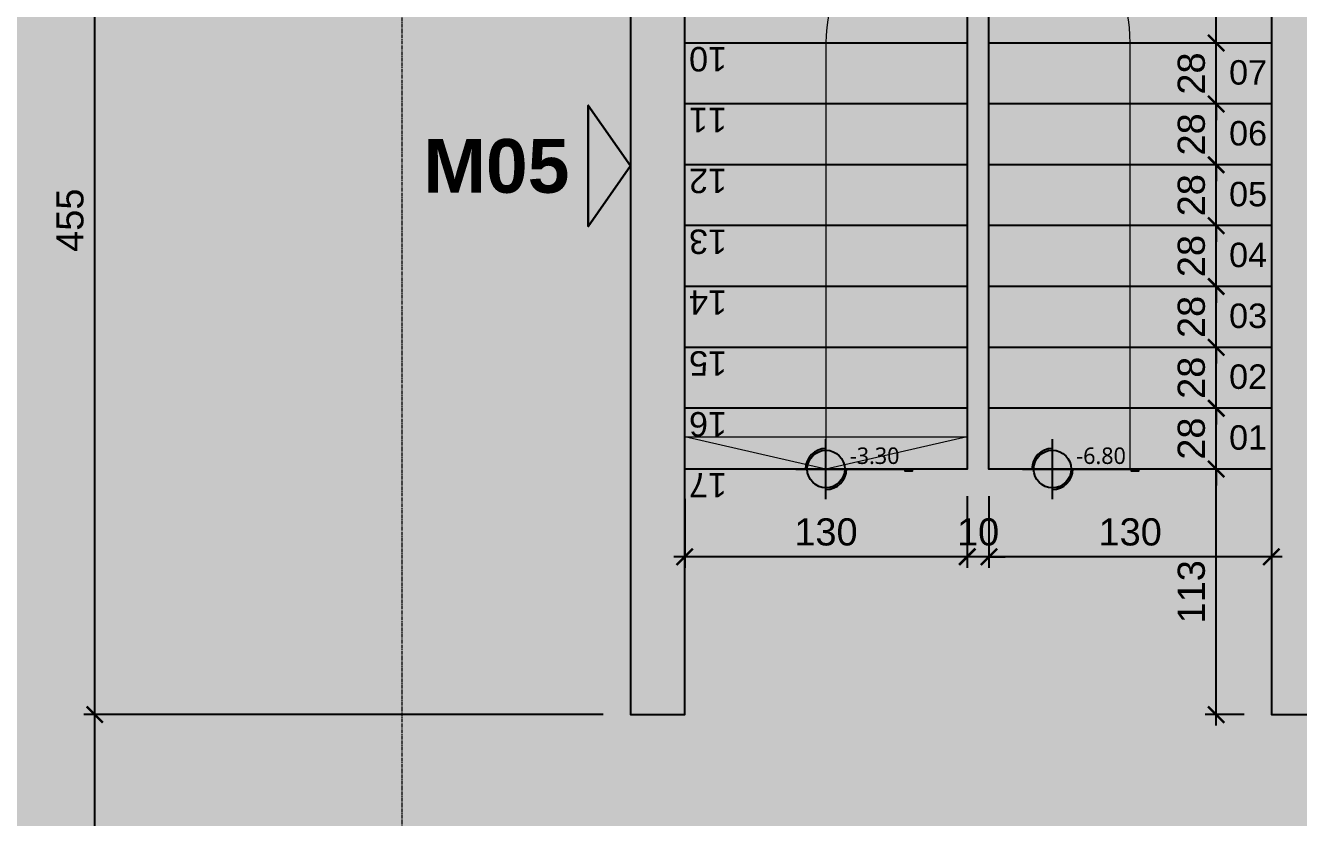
# Model space of a CAD drawing. Header units: inches. Extents: x 22 to 5410, y 6 to 6984.
# Drawn here: x 2711 to 3297, y 2515 to 2880 of the extents above; entities that cross this region are included whole.
import ezdxf
from ezdxf.enums import TextEntityAlignment as Align

# ---------------------------------------------------------------- set-up
doc = ezdxf.new("R2010")
doc.units = ezdxf.units.IN
doc.header["$MEASUREMENT"] = 0
doc.linetypes.add('AXES', pattern=[2, 1.25, -0.25, 0.25, -0.25])
doc.linetypes.add('CONTINU', pattern=[0])
doc.layers.add('ARCHITECTE', color=252, linetype='Continuous', lineweight=13)
doc.layers.add('BETON HACHURE', color=252, linetype='Continuous', lineweight=13)
for name, color, linetype in [('AXES', 10, 'AXES'), ('BETON COUPE', 3, 'CONTINU'), ('BETON TRAME', 254, 'Continuous'), ('BETON VU', 2, 'Continuous'), ('CARTOUCHE @ 1', 7, 'Continuous'), ('COTE 50ème', 1, 'Continuous'), ('ELEVATION', 150, 'Continuous'), ('TEXTE', 7, 'Continuous')]:
    doc.layers.add(name, color=color, linetype=linetype)
doc.layers.add('FOND DE FOUILLE', color=7, linetype='Continuous', true_color=0xfff3e5)
doc.styles.add('BRMNAMES', font='swisseb.ttf', dxfattribs={"height": 20})
doc.styles.add('FA_Trebuchet 2.2 mm (cursiva-b.a)', font='trebucit.ttf', dxfattribs={"height": 2.2})
doc.styles.add('RS_TEXT_1.50', font='arial.ttf', dxfattribs={"height": 12.5})
doc.styles.add('RS_TXT_50', font='arial.ttf', dxfattribs={"height": 12.5})
doc.dimstyles.new('RS_50CM_LINEAIRE', dxfattribs={"dimscale": 5, "dimtxt": 12.5, "dimasz": 1.5, "dimexe": 1, "dimexo": 2.5, "dimgap": 1, "dimtad": 1, "dimdec": 1, "dimrnd": 0.5, "dimdsep": 46, "dimtxsty": 'RS_TXT_50', "dimblk1": 'ARCHTICK', "dimblk2": 'ARCHTICK', "dimsah": 1, "dimcen": 2.5, "dimdle": 1, "dimclrt": 4, "dimadec": 0, "dimazin": 2, "dimtfac": 1, "dimtdec": 1, "dimtix": 1, "dimtmove": 2, "dimatfit": 3, "dimfxl": 1, "dimtolj": 1, "dimtzin": 0, "dimarcsym": 0})

# ---------------------------------------------------------------- blocks, each defined once
blk = doc.blocks.new('ELEVATION _2')
blk.add_hatch(color=0).paths.add_polyline_path([(1.218, -0.851), (0, 0), (-1.218, -0.851)])
at = {"color": 0, "lineweight": 30}
blk.add_lwpolyline([(0, 0), (1.218, -0.851), (-1.218, -0.851), (0, 0)], dxfattribs=at)
at = {"color": 0, "style": 'BRMNAMES'}
blk.add_attdef('ELEVATION_TEXTE', text='', height=1.076, rotation=90, dxfattribs=at).set_placement((0, -1.251), align=Align.MIDDLE_RIGHT)
blk = doc.blocks.new('_ArchTick')
at = {"color": 0, "linetype": 'ByBlock', "const_width": 0.15}
blk.add_lwpolyline([(-0.5, -0.5), (0.5, 0.5)], dxfattribs=at)
blk = doc.blocks.new('*D675')
at = {"layer": 'COTE 50ème', "color": 0, "lineweight": -2, "transparency": 16777216}
for p, q in [((2742.65, 2322.63), (2742.65, 2567.63)), ((2976.71, 2562.63), (2737.65, 2562.63)), ((2871.71, 2327.63), (2737.65, 2327.63))]:
    blk.add_line(p, q, dxfattribs=at)
at = {"layer": 'Defpoints', "color": 0, "transparency": 16777216}
for p in [(2742.65, 2562.63), (2989.21, 2562.63), (2884.21, 2327.63)]:
    blk.add_point(p, dxfattribs=at)
at = {"layer": 'COTE 50ème', "color": 0, "lineweight": -2, "transparency": 16777216, "xscale": 7.5, "yscale": 7.5, "zscale": 7.5}
for p, rotation in [((2742.65, 2562.63), 90), ((2742.65, 2327.63), 270)]:
    blk.add_blockref('_ArchTick', p, dxfattribs=dict(at, rotation=rotation))
at = {"layer": 'COTE 50ème', "color": 4, "transparency": 16777216, "insert": (2731.26, 2445.13), "char_height": 12.5, "attachment_point": 5, "rotation": 90, "style": 'RS_TXT_50'}
blk.add_mtext('\\A1;235', dxfattribs=at)
blk = doc.blocks.new('*D676')
at = {"layer": 'COTE 50ème', "color": 0, "lineweight": -2, "transparency": 16777216}
for p, q in [((2851.71, 3017.63), (2737.65, 3017.63)), ((2742.65, 2557.63), (2742.65, 3022.63)), ((2976.71, 2562.63), (2737.65, 2562.63))]:
    blk.add_line(p, q, dxfattribs=at)
at = {"layer": 'Defpoints', "color": 0, "transparency": 16777216}
for p in [(2742.65, 3017.63), (2864.21, 3017.63), (2989.21, 2562.63)]:
    blk.add_point(p, dxfattribs=at)
at = {"layer": 'COTE 50ème', "color": 0, "lineweight": -2, "transparency": 16777216, "xscale": 7.5, "yscale": 7.5, "zscale": 7.5}
for p, rotation in [((2742.65, 3017.63), 90), ((2742.65, 2562.63), 270)]:
    blk.add_blockref('_ArchTick', p, dxfattribs=dict(at, rotation=rotation))
at = {"layer": 'COTE 50ème', "color": 4, "transparency": 16777216, "insert": (2731.29, 2790.13), "char_height": 12.5, "attachment_point": 5, "rotation": 90, "style": 'RS_TXT_50'}
blk.add_mtext('\\A1;455', dxfattribs=at)
blk = doc.blocks.new('*D715')
at = {"layer": 'COTE 50ème', "color": 0, "lineweight": -2, "transparency": 16777216}
for p, q in [((3258.8, 2557.63), (3258.8, 2680.63)), ((3271.71, 2675.63), (3253.8, 2675.63)), ((3271.71, 2562.63), (3253.8, 2562.63))]:
    blk.add_line(p, q, dxfattribs=at)
at = {"layer": 'Defpoints', "color": 0, "transparency": 16777216}
for p in [(3258.8, 2675.63), (3284.21, 2675.63), (3284.21, 2562.63)]:
    blk.add_point(p, dxfattribs=at)
at = {"layer": 'COTE 50ème', "color": 0, "lineweight": -2, "transparency": 16777216, "xscale": 7.5, "yscale": 7.5, "zscale": 7.5}
for p, rotation in [((3258.8, 2675.63), 90), ((3258.8, 2562.63), 270)]:
    blk.add_blockref('_ArchTick', p, dxfattribs=dict(at, rotation=rotation))
at = {"layer": 'COTE 50ème', "color": 4, "transparency": 16777216, "insert": (3247.42, 2619.13), "char_height": 12.5, "attachment_point": 5, "rotation": 90, "style": 'RS_TXT_50'}
blk.add_mtext('\\A1;113', dxfattribs=at)
blk = doc.blocks.new('*D716')
at = {"layer": 'COTE 50ème', "color": 0, "lineweight": -2, "transparency": 16777216}
for p, q in [((3258.8, 2703.63), (3258.8, 2711.13)), ((3271.71, 2703.63), (3253.8, 2703.63)), ((3258.8, 2675.63), (3258.8, 2703.63)), ((3271.71, 2675.63), (3253.8, 2675.63)), ((3258.8, 2675.63), (3258.8, 2668.13))]:
    blk.add_line(p, q, dxfattribs=at)
at = {"layer": 'Defpoints', "color": 0, "transparency": 16777216}
for p in [(3258.8, 2703.63), (3284.21, 2703.63), (3284.21, 2675.63)]:
    blk.add_point(p, dxfattribs=at)
at = {"layer": 'COTE 50ème', "color": 0, "lineweight": -2, "transparency": 16777216, "xscale": 7.5, "yscale": 7.5, "zscale": 7.5}
for p, rotation in [((3258.8, 2703.63), 270), ((3258.8, 2675.63), 90)]:
    blk.add_blockref('_ArchTick', p, dxfattribs=dict(at, rotation=rotation))
at = {"layer": 'COTE 50ème', "color": 4, "transparency": 16777216, "insert": (3247.42, 2689.63), "char_height": 12.5, "attachment_point": 5, "rotation": 90, "style": 'RS_TXT_50'}
blk.add_mtext('\\A1;28', dxfattribs=at)
blk = doc.blocks.new('*D717')
at = {"layer": 'COTE 50ème', "color": 0, "lineweight": -2, "transparency": 16777216}
for p, q in [((3258.8, 2731.63), (3258.8, 2739.13)), ((3271.71, 2731.63), (3253.8, 2731.63)), ((3258.8, 2703.63), (3258.8, 2731.63)), ((3271.71, 2703.63), (3253.8, 2703.63)), ((3258.8, 2703.63), (3258.8, 2696.13))]:
    blk.add_line(p, q, dxfattribs=at)
at = {"layer": 'Defpoints', "color": 0, "transparency": 16777216}
for p in [(3258.8, 2731.63), (3284.21, 2731.63), (3284.21, 2703.63)]:
    blk.add_point(p, dxfattribs=at)
at = {"layer": 'COTE 50ème', "color": 0, "lineweight": -2, "transparency": 16777216, "xscale": 7.5, "yscale": 7.5, "zscale": 7.5}
for p, rotation in [((3258.8, 2731.63), 270), ((3258.8, 2703.63), 90)]:
    blk.add_blockref('_ArchTick', p, dxfattribs=dict(at, rotation=rotation))
at = {"layer": 'COTE 50ème', "color": 4, "transparency": 16777216, "insert": (3247.42, 2717.63), "char_height": 12.5, "attachment_point": 5, "rotation": 90, "style": 'RS_TXT_50'}
blk.add_mtext('\\A1;28', dxfattribs=at)
blk = doc.blocks.new('*D718')
at = {"layer": 'COTE 50ème', "color": 0, "lineweight": -2, "transparency": 16777216}
for p, q in [((3258.8, 2759.63), (3258.8, 2767.13)), ((3271.71, 2759.63), (3253.8, 2759.63)), ((3258.8, 2731.63), (3258.8, 2759.63)), ((3271.71, 2731.63), (3253.8, 2731.63)), ((3258.8, 2731.63), (3258.8, 2724.13))]:
    blk.add_line(p, q, dxfattribs=at)
at = {"layer": 'Defpoints', "color": 0, "transparency": 16777216}
for p in [(3258.8, 2759.63), (3284.21, 2759.63), (3284.21, 2731.63)]:
    blk.add_point(p, dxfattribs=at)
at = {"layer": 'COTE 50ème', "color": 0, "lineweight": -2, "transparency": 16777216, "xscale": 7.5, "yscale": 7.5, "zscale": 7.5}
for p, rotation in [((3258.8, 2759.63), 270), ((3258.8, 2731.63), 90)]:
    blk.add_blockref('_ArchTick', p, dxfattribs=dict(at, rotation=rotation))
at = {"layer": 'COTE 50ème', "color": 4, "transparency": 16777216, "insert": (3247.42, 2745.63), "char_height": 12.5, "attachment_point": 5, "rotation": 90, "style": 'RS_TXT_50'}
blk.add_mtext('\\A1;28', dxfattribs=at)
blk = doc.blocks.new('*D719')
at = {"layer": 'COTE 50ème', "color": 0, "lineweight": -2, "transparency": 16777216}
for p, q in [((3258.8, 2787.63), (3258.8, 2795.13)), ((3271.71, 2787.63), (3253.8, 2787.63)), ((3258.8, 2759.63), (3258.8, 2787.63)), ((3271.71, 2759.63), (3253.8, 2759.63)), ((3258.8, 2759.63), (3258.8, 2752.13))]:
    blk.add_line(p, q, dxfattribs=at)
at = {"layer": 'Defpoints', "color": 0, "transparency": 16777216}
for p in [(3258.8, 2787.63), (3284.21, 2787.63), (3284.21, 2759.63)]:
    blk.add_point(p, dxfattribs=at)
at = {"layer": 'COTE 50ème', "color": 0, "lineweight": -2, "transparency": 16777216, "xscale": 7.5, "yscale": 7.5, "zscale": 7.5}
for p, rotation in [((3258.8, 2787.63), 270), ((3258.8, 2759.63), 90)]:
    blk.add_blockref('_ArchTick', p, dxfattribs=dict(at, rotation=rotation))
at = {"layer": 'COTE 50ème', "color": 4, "transparency": 16777216, "insert": (3247.42, 2773.63), "char_height": 12.5, "attachment_point": 5, "rotation": 90, "style": 'RS_TXT_50'}
blk.add_mtext('\\A1;28', dxfattribs=at)
blk = doc.blocks.new('*D720')
at = {"layer": 'COTE 50ème', "color": 0, "lineweight": -2, "transparency": 16777216}
for p, q in [((3258.8, 2815.63), (3258.8, 2823.13)), ((3271.71, 2815.63), (3253.8, 2815.63)), ((3258.8, 2787.63), (3258.8, 2815.63)), ((3271.71, 2787.63), (3253.8, 2787.63)), ((3258.8, 2787.63), (3258.8, 2780.13))]:
    blk.add_line(p, q, dxfattribs=at)
at = {"layer": 'Defpoints', "color": 0, "transparency": 16777216}
for p in [(3258.8, 2815.63), (3284.21, 2815.63), (3284.21, 2787.63)]:
    blk.add_point(p, dxfattribs=at)
at = {"layer": 'COTE 50ème', "color": 0, "lineweight": -2, "transparency": 16777216, "xscale": 7.5, "yscale": 7.5, "zscale": 7.5}
for p, rotation in [((3258.8, 2815.63), 270), ((3258.8, 2787.63), 90)]:
    blk.add_blockref('_ArchTick', p, dxfattribs=dict(at, rotation=rotation))
at = {"layer": 'COTE 50ème', "color": 4, "transparency": 16777216, "insert": (3247.42, 2801.63), "char_height": 12.5, "attachment_point": 5, "rotation": 90, "style": 'RS_TXT_50'}
blk.add_mtext('\\A1;28', dxfattribs=at)
blk = doc.blocks.new('*D721')
at = {"layer": 'COTE 50ème', "color": 0, "lineweight": -2, "transparency": 16777216}
for p, q in [((3258.8, 2843.63), (3258.8, 2851.13)), ((3271.71, 2843.63), (3253.8, 2843.63)), ((3258.8, 2815.63), (3258.8, 2843.63)), ((3271.71, 2815.63), (3253.8, 2815.63)), ((3258.8, 2815.63), (3258.8, 2808.13))]:
    blk.add_line(p, q, dxfattribs=at)
at = {"layer": 'Defpoints', "color": 0, "transparency": 16777216}
for p in [(3258.8, 2843.63), (3284.21, 2843.63), (3284.21, 2815.63)]:
    blk.add_point(p, dxfattribs=at)
at = {"layer": 'COTE 50ème', "color": 0, "lineweight": -2, "transparency": 16777216, "xscale": 7.5, "yscale": 7.5, "zscale": 7.5}
for p, rotation in [((3258.8, 2843.63), 270), ((3258.8, 2815.63), 90)]:
    blk.add_blockref('_ArchTick', p, dxfattribs=dict(at, rotation=rotation))
at = {"layer": 'COTE 50ème', "color": 4, "transparency": 16777216, "insert": (3247.42, 2829.63), "char_height": 12.5, "attachment_point": 5, "rotation": 90, "style": 'RS_TXT_50'}
blk.add_mtext('\\A1;28', dxfattribs=at)
blk = doc.blocks.new('*D722')
at = {"layer": 'COTE 50ème', "color": 0, "lineweight": -2, "transparency": 16777216}
for p, q in [((3258.8, 2871.63), (3258.8, 2879.13)), ((3271.71, 2871.63), (3253.8, 2871.63)), ((3258.8, 2843.63), (3258.8, 2871.63)), ((3271.71, 2843.63), (3253.8, 2843.63)), ((3258.8, 2843.63), (3258.8, 2836.13))]:
    blk.add_line(p, q, dxfattribs=at)
at = {"layer": 'Defpoints', "color": 0, "transparency": 16777216}
for p in [(3258.8, 2871.63), (3284.21, 2871.63), (3284.21, 2843.63)]:
    blk.add_point(p, dxfattribs=at)
at = {"layer": 'COTE 50ème', "color": 0, "lineweight": -2, "transparency": 16777216, "xscale": 7.5, "yscale": 7.5, "zscale": 7.5}
for p, rotation in [((3258.8, 2871.63), 270), ((3258.8, 2843.63), 90)]:
    blk.add_blockref('_ArchTick', p, dxfattribs=dict(at, rotation=rotation))
at = {"layer": 'COTE 50ème', "color": 4, "transparency": 16777216, "insert": (3247.42, 2857.63), "char_height": 12.5, "attachment_point": 5, "rotation": 90, "style": 'RS_TXT_50'}
blk.add_mtext('\\A1;28', dxfattribs=at)
blk = doc.blocks.new('*D723')
at = {"layer": 'COTE 50ème', "color": 0, "lineweight": -2, "transparency": 16777216}
for p, q in [((3271.71, 3017.63), (3253.8, 3017.63)), ((3258.8, 2866.63), (3258.8, 3022.63)), ((3271.71, 2871.63), (3253.8, 2871.63))]:
    blk.add_line(p, q, dxfattribs=at)
at = {"layer": 'Defpoints', "color": 0, "transparency": 16777216}
for p in [(3258.8, 3017.63), (3284.21, 3017.63), (3284.21, 2871.63)]:
    blk.add_point(p, dxfattribs=at)
at = {"layer": 'COTE 50ème', "color": 0, "lineweight": -2, "transparency": 16777216, "xscale": 7.5, "yscale": 7.5, "zscale": 7.5}
for p, rotation in [((3258.8, 3017.63), 90), ((3258.8, 2871.63), 270)]:
    blk.add_blockref('_ArchTick', p, dxfattribs=dict(at, rotation=rotation))
at = {"layer": 'COTE 50ème', "color": 4, "transparency": 16777216, "insert": (3247.42, 2944.63), "char_height": 12.5, "attachment_point": 5, "rotation": 90, "style": 'RS_TXT_50'}
blk.add_mtext('\\A1;146', dxfattribs=at)
blk = doc.blocks.new('*D725')
at = {"layer": 'COTE 50ème', "color": 0, "lineweight": -2, "transparency": 16777216}
for p, q in [((3154.21, 2663.13), (3154.21, 2630.24)), ((3284.21, 2663.13), (3284.21, 2630.24)), ((3289.21, 2635.24), (3149.21, 2635.24))]:
    blk.add_line(p, q, dxfattribs=at)
at = {"layer": 'Defpoints', "color": 0, "transparency": 16777216}
for p in [(3154.21, 2675.63), (3284.21, 2675.63), (3154.21, 2635.24)]:
    blk.add_point(p, dxfattribs=at)
at = {"layer": 'COTE 50ème', "color": 0, "lineweight": -2, "transparency": 16777216, "xscale": 7.5, "yscale": 7.5, "zscale": 7.5, "rotation": 180}
blk.add_blockref('_ArchTick', (3154.21, 2635.24), dxfattribs=at)
at = {"layer": 'COTE 50ème', "color": 0, "lineweight": -2, "transparency": 16777216, "xscale": 7.5, "yscale": 7.5, "zscale": 7.5}
blk.add_blockref('_ArchTick', (3284.21, 2635.24), dxfattribs=at)
at = {"layer": 'COTE 50ème', "color": 4, "transparency": 16777216, "insert": (3219.21, 2646.62), "char_height": 12.5, "attachment_point": 5, "style": 'RS_TXT_50'}
blk.add_mtext('\\A1;130', dxfattribs=at)
blk = doc.blocks.new('*D726')
at = {"layer": 'COTE 50ème', "color": 0, "lineweight": -2, "transparency": 16777216}
for p, q in [((3144.21, 2663.13), (3144.21, 2630.24)), ((3154.21, 2663.13), (3154.21, 2630.24)), ((3144.21, 2635.24), (3136.71, 2635.24)), ((3154.21, 2635.24), (3144.21, 2635.24)), ((3154.21, 2635.24), (3161.71, 2635.24))]:
    blk.add_line(p, q, dxfattribs=at)
at = {"layer": 'Defpoints', "color": 0, "transparency": 16777216}
for p in [(3144.21, 2675.63), (3154.21, 2675.63), (3144.21, 2635.24)]:
    blk.add_point(p, dxfattribs=at)
at = {"layer": 'COTE 50ème', "color": 0, "lineweight": -2, "transparency": 16777216, "xscale": 7.5, "yscale": 7.5, "zscale": 7.5}
blk.add_blockref('_ArchTick', (3144.21, 2635.24), dxfattribs=at)
at = {"layer": 'COTE 50ème', "color": 0, "lineweight": -2, "transparency": 16777216, "xscale": 7.5, "yscale": 7.5, "zscale": 7.5, "rotation": 180}
blk.add_blockref('_ArchTick', (3154.21, 2635.24), dxfattribs=at)
at = {"layer": 'COTE 50ème', "color": 4, "transparency": 16777216, "insert": (3149.21, 2646.62), "char_height": 12.5, "attachment_point": 5, "style": 'RS_TXT_50'}
blk.add_mtext('\\A1;10', dxfattribs=at)
blk = doc.blocks.new('*D727')
at = {"layer": 'COTE 50ème', "color": 0, "lineweight": -2, "transparency": 16777216}
for p, q in [((3014.21, 2661.96), (3014.21, 2630.24)), ((3144.21, 2663.13), (3144.21, 2630.24)), ((3149.21, 2635.24), (3009.21, 2635.24))]:
    blk.add_line(p, q, dxfattribs=at)
at = {"layer": 'Defpoints', "color": 0, "transparency": 16777216}
for p in [(3014.21, 2674.46), (3144.21, 2675.63), (3014.21, 2635.24)]:
    blk.add_point(p, dxfattribs=at)
at = {"layer": 'COTE 50ème', "color": 0, "lineweight": -2, "transparency": 16777216, "xscale": 7.5, "yscale": 7.5, "zscale": 7.5, "rotation": 180}
blk.add_blockref('_ArchTick', (3014.21, 2635.24), dxfattribs=at)
at = {"layer": 'COTE 50ème', "color": 0, "lineweight": -2, "transparency": 16777216, "xscale": 7.5, "yscale": 7.5, "zscale": 7.5}
blk.add_blockref('_ArchTick', (3144.21, 2635.24), dxfattribs=at)
at = {"layer": 'COTE 50ème', "color": 4, "transparency": 16777216, "insert": (3079.21, 2646.62), "char_height": 12.5, "attachment_point": 5, "style": 'RS_TXT_50'}
blk.add_mtext('\\A1;130', dxfattribs=at)
blk = doc.blocks.new('Cota de Nivel (planta)')
h = blk.add_hatch(color=256)
h.dxf.hatch_style = 1
h.paths.add_polyline_path([(2.5, 0, 0.4142136), (0, 2.5), (0, 0)])
h.paths.add_polyline_path([(-2.5, 0, 0.4142136), (0, -2.5), (0, 0)])
h = blk.add_hatch(color=256)
h.dxf.hatch_style = 1
h.paths.add_polyline_path([(10.5, 0), (10.5, -0.25), (11.5, -0.25), (11.5, 0)])
for p, q in [((0, -4), (0, 4)), ((-4, 0), (11.5, 0))]:
    blk.add_line(p, q)
blk.add_lwpolyline([(11.5, 0), (10.5, 0), (10.5, -0.25), (11.5, -0.25)], close=True)
blk.add_circle((0, 0), 2.5)
for start, end in [(90, 180), (270, 0)]:
    blk.add_arc((0, 0), 2.725, start, end)
at = {"style": 'FA_Trebuchet 2.2 mm (cursiva-b.a)', "flags": 8}
blk.add_attdef('NIVEL', text='', height=2.2, dxfattribs=at).set_placement((3.175, 1.775), align=Align.MIDDLE_LEFT)

msp = doc.modelspace()

# ---------------------------------------------------------------- hatches: boundary and pattern name
at = {"layer": 'BETON HACHURE', "transparency": 33554585}
h = msp.add_hatch(dxfattribs=at)
h.set_pattern_fill('ANSI37', color=256, scale=50, angle=270, style=0)
h.set_pattern_definition([(315, (-53197.0064, 74780.388), (4.4194174, 4.4194174), []), (45, (-53197.0064, 74780.388), (-4.4194174, 4.4194174), [])])
h.paths.add_polyline_path([(2299.21, 3277.78), (2324.21, 3277.78), (2324.21, 2952.78), (2299.21, 2952.78)], flags=0)
h.paths.add_polyline_path([(2299.21, 3277.78), (2324.21, 3277.78), (2324.21, 2952.78), (2299.21, 2952.78)], flags=0)
h.paths.add_polyline_path([(4479.2, 3137.63), (4479.21, 3087.63), (4559.21, 3087.63), (4559.2, 3137.63)], flags=0)
h.paths.add_polyline_path([(4099.2, 3137.63), (4099.2, 3087.63), (4179.2, 3087.63), (4179.2, 3137.63)], flags=0)
edge = h.paths.add_edge_path(flags=0)
edge.add_arc((4139.2, 4452.63), 40, 0, 360)
edge = h.paths.add_edge_path(flags=0)
edge.add_arc((4139.2, 5127.63), 40, 0, 360)
edge = h.paths.add_edge_path(flags=0)
edge.add_arc((4139.2, 3852.63), 40, 0, 360)
h.paths.add_polyline_path([(4984.21, 5597.77), (795.36, 5597.78), (406.07, 861.07), (4984.21, 411.49)])
edge = h.paths.add_edge_path(flags=0)
edge.add_arc((4139.2, 3852.63), 40, 0, 360)
h.paths.add_polyline_path([(2924.21, 5572.78), (2924.21, 5152.63), (2949.21, 5152.63), (2949.21, 5572.78), (4519.21, 5572.78), (4519.2, 5102.63), (4559.21, 5102.63), (4559.21, 5572.78), (4959.21, 5572.77), (4959.21, 3842.63), (4559.21, 3842.63), (4559.21, 4477.63), (4519.2, 4477.63), (4519.2, 3812.63), (4959.21, 3812.63), (4959.21, 3067.63), (4519.2, 3067.63), (4519.2, 1677.63), (4559.21, 1677.63), (4559.21, 3037.63), (4959.21, 3037.63), (4959.21, 439.06), (4186.71, 514.92), (4186.71, 1002.63), (4161.71, 1002.63), (4161.71, 517.38), (2856.71, 645.53), (2856.71, 1002.63), (2831.71, 1002.63), (2831.71, 647.99), (1644.21, 764.6), (1644.21, 1002.63), (1594.21, 1002.63), (1594.21, 769.51), (433, 883.55), (504.35, 1751.63), (814.21, 1751.63), (814.21, 1801.63), (508.46, 1801.63), (608.4, 3017.63), (814.21, 3017.63), (814.21, 3067.63), (612.5, 3067.63), (614.35, 3087.63), (814.21, 3087.63), (814.21, 3137.63), (618.26, 3137.63), (674.97, 3827.63), (814.21, 3827.63), (814.21, 3877.63), (679.07, 3877.63), (724.28, 4427.63), (814.21, 4427.63), (814.21, 4477.63), (728.39, 4477.63), (818.39, 5572.78), (1596.71, 5572.78), (1596.71, 5152.63), (1621.71, 5152.63), (1621.71, 5572.78)], flags=16)
h.paths.add_polyline_path([(4099.2, 3892.63), (4099.2, 3812.63), (4179.2, 3812.63), (4179.2, 3892.63)], flags=0)
at = {"layer": 'BETON TRAME', "transparency": 33554559}
h = msp.add_hatch(color=256, dxfattribs=at)
h.dxf.hatch_style = 1
h.paths.add_polyline_path([(3379.21, 2327.63), (3414.21, 2327.63), (3414.21, 1677.63), (3379.21, 1677.63), (3379.21, 1852.63), (2919.21, 1852.63), (2919.21, 1677.63), (2884.21, 1677.63), (2884.21, 2327.63), (2919.21, 2327.63), (2919.21, 1892.63), (3129.21, 1892.63), (3129.21, 2222.63), (3169.21, 2222.63), (3169.21, 1892.63), (3379.21, 1892.63)])
h.paths.add_polyline_path([(4249.21, 1002.63), (4249.21, 1052.63), (4099.21, 1052.63), (4099.21, 1002.63)])
h.paths.add_polyline_path([(3529.21, 1002.63), (3529.21, 1052.63), (3379.21, 1052.63), (3379.21, 1002.63)])
h.paths.add_polyline_path([(2919.21, 1002.63), (2919.21, 1052.63), (2769.21, 1052.63), (2769.21, 1002.63)])
h.paths.add_polyline_path([(2199.21, 1002.63), (2199.21, 1052.63), (2049.21, 1052.63), (2049.21, 1002.63)])
h.paths.add_polyline_path([(2199.21, 1677.63), (2199.21, 1727.63), (2049.21, 1727.63), (2049.21, 1677.63)])
h.paths.add_polyline_path([(4249.21, 1677.63), (4249.21, 1727.63), (4099.21, 1727.63), (4099.21, 1677.63)])
h.paths.add_polyline_path([(4249.21, 2277.63), (4249.21, 2327.63), (4099.21, 2327.63), (4099.21, 2277.63)])
h.paths.add_polyline_path([(2199.21, 2277.63), (2199.21, 2327.63), (2049.21, 2327.63), (2049.21, 2277.63)])
h.paths.add_polyline_path([(2199.21, 3017.63), (2199.21, 3067.63), (2049.21, 3067.63), (2049.21, 3017.63)])
h.paths.add_polyline_path([(4099.21, 3067.63), (4099.21, 3017.63), (4249.21, 3017.63), (4249.21, 3067.63)])
h.paths.add_polyline_path([(3434.21, 3017.63), (3434.21, 3067.63), (3309.21, 3067.63), (3309.21, 3017.63)])
h.paths.add_polyline_path([(2989.21, 3017.63), (2989.21, 3067.63), (2864.21, 3067.63), (2864.21, 3017.63)])
h.paths.add_polyline_path([(3014.21, 3067.63), (2989.21, 3067.63), (2989.21, 2562.63), (3014.21, 2562.63)])
h.paths.add_polyline_path([(3309.21, 3067.63), (3284.21, 3067.63), (3284.21, 2562.63), (3309.21, 2562.63)])
at = {"layer": 'FOND DE FOUILLE', "true_color": 0xfff4eb, "transparency": 33554508}
h = msp.add_hatch(color=7, dxfattribs=at)
h.dxf.hatch_style = 1
h.paths.add_polyline_path([(1859.21, 812.63), (4439.21, 812.63), (4439.21, 3257.63), (3204.21, 3257.63), (3204.21, 5342.63), (774.39, 5342.63), (573.45, 2897.63), (1859.21, 2897.63)])

# ---------------------------------------------------------------- linework, layer by layer
at = {"layer": 'ARCHITECTE'}
msp.add_lwpolyline([(3219.21, 2675.63), (3219.21, 2871.63, 1), (3079.21, 2871.63), (3079.21, 2675.63), (3014.21, 2690.42), (3144.21, 2690.42), (3079.21, 2675.63)], format="xyb", dxfattribs=at)
at = {"layer": 'AXES', "lineweight": 5, "ltscale": 1.3}
msp.add_line((2884.21, 112.63), (2884.21, 3204.22), dxfattribs=at)
at = {"layer": 'BETON COUPE'}
for points in [[(3014.21, 3067.63), (2989.21, 3067.63), (2989.21, 2562.63), (3014.21, 2562.63)], [(3309.21, 3067.63), (3284.21, 3067.63), (3284.21, 2562.63), (3309.21, 2562.63)]]:
    msp.add_lwpolyline(points, close=True, dxfattribs=at)
at = {"layer": 'BETON VU'}
msp.add_lwpolyline([(3284.21, 2675.63), (3154.21, 2675.63), (3154.21, 2887.63), (3144.21, 2887.63), (3144.21, 2675.63), (3014.21, 2675.63), (3014.21, 3017.63), (3284.21, 3017.63)], close=True, dxfattribs=at)
for points in [[(3144.21, 2871.63), (3014.21, 2871.63)], [(3284.21, 2871.63), (3154.21, 2871.63)], [(3144.21, 2843.63), (3014.21, 2843.63)], [(3284.21, 2843.63), (3154.21, 2843.63)], [(3144.21, 2815.63), (3014.21, 2815.63)], [(3284.21, 2815.63), (3154.21, 2815.63)], [(3144.21, 2787.63), (3014.21, 2787.63)], [(3284.21, 2787.63), (3154.21, 2787.63)], [(3144.21, 2759.63), (3014.21, 2759.63)], [(3284.21, 2759.63), (3154.21, 2759.63)], [(3144.21, 2731.63), (3014.21, 2731.63)], [(3284.21, 2731.63), (3154.21, 2731.63)], [(3144.21, 2703.63), (3014.21, 2703.63)], [(3284.21, 2703.63), (3154.21, 2703.63)]]:
    msp.add_lwpolyline(points, dxfattribs=at)

# ---------------------------------------------------------------- block references
at = {"layer": 'CARTOUCHE @ 1'}
ref = msp.add_blockref('Cota de Nivel (planta)', (3079.21, 2675.63), dxfattribs=dict(at, xscale=3.456, yscale=3.456, zscale=3.456))
ref.add_attrib('NIVEL', '-3.30', dxfattribs={"layer": '0', "color": 240, "height": 7.603, "style": 'FA_Trebuchet 2.2 mm (cursiva-b.a)'}).set_placement((3090.18, 2681.77), align=Align.MIDDLE_LEFT)
ref = msp.add_blockref('Cota de Nivel (planta)', (3183.42, 2675.63), dxfattribs=dict(at, xscale=3.456, yscale=3.456, zscale=3.456))
ref.add_attrib('NIVEL', '-6.80', dxfattribs={"layer": '0', "color": 240, "height": 7.603, "style": 'FA_Trebuchet 2.2 mm (cursiva-b.a)'}).set_placement((3194.4, 2681.77), align=Align.MIDDLE_LEFT)
at = {"layer": 'ELEVATION'}
ref = msp.add_blockref('ELEVATION _2', (2989.21, 2815.13), dxfattribs=dict(at, xscale=22.86, yscale=22.86, zscale=22.86, rotation=270))
ref.add_attrib('ELEVATION_TEXTE', 'M05', dxfattribs={"layer": '0', "color": 0, "height": 24.75, "style": 'BRMNAMES'}).set_placement((2961.14, 2815.13), align=Align.MIDDLE_RIGHT)

# ---------------------------------------------------------------- texts
at = {"layer": 'TEXTE', "char_height": 11.25, "width": 4.092726157978177e-13, "attachment_point": 1, "rotation": 180, "style": 'RS_TEXT_1.50'}
for s, insert in [('10', (3033.67, 2858.61)), ('11', (3033.67, 2830.61)), ('12', (3033.67, 2802.61)), ('13', (3033.67, 2774.61)), ('14', (3033.67, 2746.61)), ('15', (3033.67, 2718.61)), ('16', (3033.67, 2690.61)), ('17', (3033.67, 2662.61))]:
    msp.add_mtext(s, dxfattribs=dict(at, insert=insert))
at = {"layer": 'TEXTE', "char_height": 11.25, "width": 4.092726157978177e-13, "attachment_point": 1, "style": 'RS_TEXT_1.50'}
for s, insert in [('07', (3264.74, 2863.78)), ('06', (3264.74, 2835.78)), ('05', (3264.74, 2807.78)), ('04', (3264.74, 2779.78)), ('03', (3264.74, 2751.78)), ('02', (3264.74, 2723.78)), ('01', (3264.74, 2695.78))]:
    msp.add_mtext(s, dxfattribs=dict(at, insert=insert))

# ---------------------------------------------------------------- dimensions: what is measured, and where the dimension line sits
at = {"layer": 'COTE 50ème'}
for base, p1, p2, picture, middle in [((2742.65, 3017.63), (2989.21, 2562.63), (2864.21, 3017.63), '*D676', (2731.29, 2790.13)), ((3258.8, 3017.63), (3284.21, 2871.63), (3284.21, 3017.63), '*D723', (3247.42, 2944.63)), ((3258.8, 2871.63), (3284.21, 2843.63), (3284.21, 2871.63), '*D722', (3247.42, 2857.63)), ((3258.8, 2843.63), (3284.21, 2815.63), (3284.21, 2843.63), '*D721', (3247.42, 2829.63)), ((3258.8, 2815.63), (3284.21, 2787.63), (3284.21, 2815.63), '*D720', (3247.42, 2801.63)), ((3258.8, 2787.63), (3284.21, 2759.63), (3284.21, 2787.63), '*D719', (3247.42, 2773.63)), ((3258.8, 2759.63), (3284.21, 2731.63), (3284.21, 2759.63), '*D718', (3247.42, 2745.63)), ((3258.8, 2731.63), (3284.21, 2703.63), (3284.21, 2731.63), '*D717', (3247.42, 2717.63)), ((3258.8, 2703.63), (3284.21, 2675.63), (3284.21, 2703.63), '*D716', (3247.42, 2689.63)), ((3258.8, 2675.63), (3284.21, 2562.63), (3284.21, 2675.63), '*D715', (3247.42, 2619.13)), ((2742.65, 2562.63), (2884.21, 2327.63), (2989.21, 2562.63), '*D675', (2731.26, 2445.13))]:
    dim = msp.add_linear_dim(base=base, p1=p1, p2=p2, angle=90, dimstyle='RS_50CM_LINEAIRE', dxfattribs=at)
    dim.commit()
    dim.dimension.update_dxf_attribs({"geometry": picture, "text_midpoint": middle})
for base, p1, p2, picture, middle in [((3014.21, 2635.24), (3144.21, 2675.63), (3014.21, 2674.46), '*D727', (3079.21, 2646.62)), ((3144.21, 2635.24), (3154.21, 2675.63), (3144.21, 2675.63), '*D726', (3149.21, 2646.62)), ((3154.21, 2635.24), (3284.21, 2675.63), (3154.21, 2675.63), '*D725', (3219.21, 2646.62))]:
    dim = msp.add_linear_dim(base=base, p1=p1, p2=p2, dimstyle='RS_50CM_LINEAIRE', dxfattribs=at)
    dim.commit()
    dim.dimension.update_dxf_attribs({"geometry": picture, "text_midpoint": middle})

doc.saveas('drawing.dxf')
